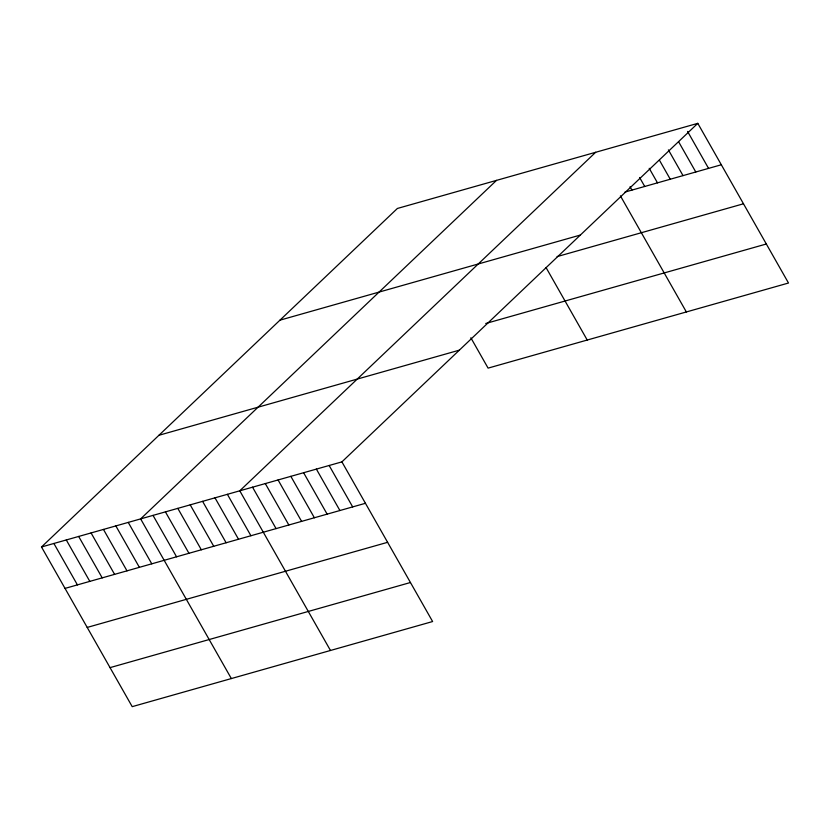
<?xml version="1.0" encoding="UTF-8"?>
<svg xmlns="http://www.w3.org/2000/svg" width="830" height="830" viewBox="0 0 830 830"><rect width="100%" height="100%" fill="white"/><g stroke="black" fill="none" stroke-linecap="round" stroke-linejoin="round"><path stroke-width="1.25" d="M697.791 123.348L341.908 461.874L432.617 621.535L132.209 706.652L41.5 546.98L397.383 208.465L697.791 123.348L788.5 283.02L488.092 368.126L470.849 337.779M496.516 180.369L140.633 518.895L231.342 678.567M595.66 152.284L239.777 490.81L330.475 650.481M624.99 192.062L721.322 164.765M279.938 320.173L580.357 235.056M557.086 256.605L743.493 203.786M485.747 323.493L766.329 243.999M158.945 435.273L459.353 350.156M41.5 546.98L341.908 461.874M65.031 588.397L365.439 503.291M87.202 627.428L387.61 542.312M110.037 667.631L410.445 582.515M687.572 131.441L708.561 168.386M678.618 141.774L695.789 171.997M668.399 149.877L683.017 175.618M659.445 160.211L670.256 179.239M649.216 168.303L657.485 182.849M639.629 177.516L644.723 186.47M630.043 186.729L631.952 190.091M620.415 195.87L686.358 311.956M546.026 267.519L587.225 340.041M329.147 465.485L352.677 506.902M316.375 469.106L339.906 510.523M303.614 472.727L327.134 514.144M290.842 476.337L314.373 517.754M278.071 479.958L301.601 521.375M265.31 483.579L288.84 524.996M252.538 487.189L276.068 528.606M227.379 494.317L250.909 535.734M214.991 497.834L238.521 539.251M202.593 501.341L226.123 542.758M190.205 504.848L213.735 546.275M177.807 508.365L201.337 549.782M165.419 511.871L188.95 553.288M153.031 515.389L176.562 556.806M128.245 522.402L151.776 563.829M115.847 525.919L139.378 567.336M103.46 529.426L126.99 570.843M91.072 532.943L114.592 574.36M78.674 536.45L102.204 577.867M66.286 539.957L89.816 581.384M53.888 543.474L77.418 584.891"/></g></svg>
